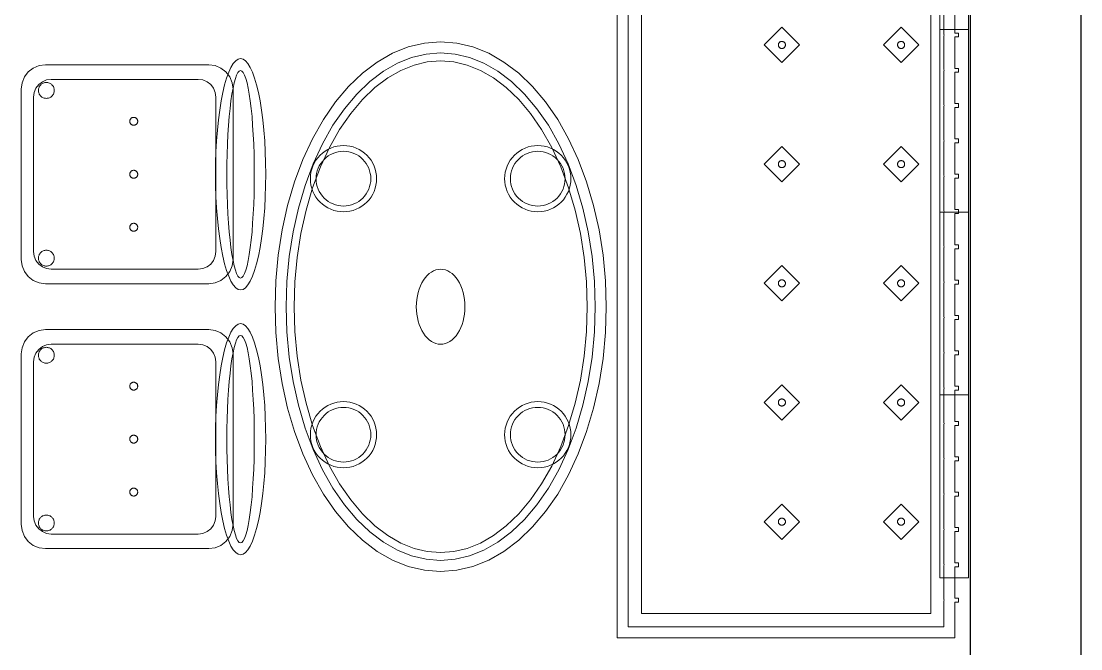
# Model space of a CAD drawing. Header units: metres. Extents: x 2172.2 to 2210.6, y 415.3 to 458.1.
# Drawn here: x 2199.761 to 2202.161, y 442.316 to 443.738 of the extents above; entities that cross this region are included whole.
import ezdxf

# ---------------------------------------------------------------- set-up
doc = ezdxf.new("R2010")
doc.units = ezdxf.units.M
for name, color, linetype, lineweight in [('NC_N1_BANQUETTES', 7, 'CONTINUOUS', 13), ('NC_N1_CHAIRS', 7, 'CONTINUOUS', 13), ('NC_N1_TABLES', 7, 'CONTINUOUS', 13), ('NC_N1_WALL_DECOR', 7, 'CONTINUOUS', 13), ('NC_N1_WALLS', 7, 'CONTINUOUS', 25)]:
    doc.layers.add(name, color=color, linetype=linetype, lineweight=lineweight)

# ---------------------------------------------------------------- blocks, each defined once
blk = doc.blocks.new('NC_N1_ARCHITECTURE')
at = {"layer": 'NC_N1_WALLS', "linetype": 'CONTINUOUS', "lineweight": -2}
blk.add_lwpolyline([(11.91142, 11.191096), (12.16142, 11.191096), (12.16142, 8.066096), (11.91142, 8.066096)], close=True, dxfattribs=at)
blk = doc.blocks.new('NC_N1_UNIQUE_WALL_COMPOSITION_11')
at = {"color": 0, "linetype": 'CONTINUOUS', "lineweight": -2}
blk.add_lwpolyline([(1.242, -0.065), (1.242, 0), (-1.242, 0), (-1.242, -0.065)], close=True, dxfattribs=at)
for points in [[(-0.828, -0.065), (-0.828, 0)], [(-0.414, -0.065), (-0.414, 0)], [(0, -0.065), (0, 0)], [(0.414, -0.065), (0.414, 0)], [(0.828, -0.065), (0.828, 0)]]:
    blk.add_lwpolyline(points, dxfattribs=at)
blk = doc.blocks.new('NC_N1_TRIANGLE_L_ENTRY_BANQUETTE')
at = {"color": 0, "linetype": 'CONTINUOUS', "lineweight": -2}
for points in [[(0.035, 1.409), (0.035, 1.48), (0.027, 1.48), (0.027, 1.489), (0.035, 1.489), (0.035, 1.56), (0.027, 1.56), (0.027, 1.569), (0.035, 1.569), (0.035, 1.64), (0.027, 1.64), (0.027, 1.649), (0.035, 1.649), (0.035, 1.72), (0.027, 1.72), (0.027, 1.729), (0.035, 1.729), (0.035, 1.8), (0.027, 1.8), (0.027, 1.809), (0.035, 1.809), (0.035, 1.88), (0.027, 1.88), (0.027, 1.889), (0.035, 1.889), (0.035, 1.96), (0.027, 1.96), (0.027, 1.969), (0.035, 1.969), (0.035, 2.04), (0.027, 2.04), (0.027, 2.049), (0.035, 2.049), (0.035, 2.12), (0.027, 2.12), (0.027, 2.129), (0.035, 2.129), (0.035, 2.2), (0.027, 2.2), (0.027, 2.209), (0.035, 2.209), (0.035, 2.28), (0.027, 2.28), (0.027, 2.289), (0.035, 2.289), (0.035, 2.36), (0.027, 2.36), (0.027, 2.369), (0.035, 2.369), (0.035, 2.44), (0.027, 2.44), (0.027, 2.449), (0.035, 2.449), (0.035, 2.52), (0.027, 2.52), (0.027, 2.529), (0.035, 2.529), (0.035, 2.6), (0.027, 2.6), (0.027, 2.609), (0.035, 2.609), (0.035, 2.68), (0.027, 2.68), (0.027, 2.689), (0.035, 2.689), (0.035, 2.76), (0.027, 2.76), (0.027, 2.769), (0.035, 2.769), (0.035, 2.85), (0.8, 2.85), (0.8, 0.8)], [(0.06, 1.409), (0.06, 1.48), (0.0599, 1.4825), (0.0596, 1.4845), (0.0599, 1.4865), (0.06, 1.489), (0.06, 1.56), (0.0599, 1.5625), (0.0596, 1.5645), (0.0599, 1.5665), (0.06, 1.569), (0.06, 1.64), (0.0599, 1.6425), (0.0596, 1.6445), (0.0599, 1.6465), (0.06, 1.649), (0.06, 1.72), (0.0599, 1.7225), (0.0596, 1.7245), (0.0599, 1.7265), (0.06, 1.729), (0.06, 1.8), (0.0599, 1.8025), (0.0596, 1.8045), (0.0599, 1.8065), (0.06, 1.809), (0.06, 1.88), (0.0599, 1.8825), (0.0596, 1.8845), (0.0599, 1.8865), (0.06, 1.889), (0.06, 1.96), (0.0599, 1.9625), (0.0596, 1.9645), (0.0599, 1.9665), (0.06, 1.969), (0.06, 2.04), (0.0599, 2.0425), (0.0596, 2.0445), (0.0599, 2.0465), (0.06, 2.049), (0.06, 2.12), (0.0599, 2.1225), (0.0596, 2.1245), (0.0599, 2.1265), (0.06, 2.129), (0.06, 2.2), (0.0599, 2.2025), (0.0596, 2.2045), (0.0599, 2.2065), (0.06, 2.209), (0.06, 2.28), (0.0599, 2.2825), (0.0596, 2.2845), (0.0599, 2.2865), (0.06, 2.289), (0.06, 2.36), (0.0599, 2.3625), (0.0596, 2.3645), (0.0599, 2.3665), (0.06, 2.369), (0.06, 2.44), (0.0599, 2.4425), (0.0596, 2.4445), (0.0599, 2.4465), (0.06, 2.449), (0.06, 2.52), (0.0599, 2.5225), (0.0596, 2.5245), (0.0599, 2.5265), (0.06, 2.529), (0.06, 2.6), (0.0599, 2.6025), (0.0596, 2.6045), (0.0599, 2.6065), (0.06, 2.609), (0.06, 2.68), (0.0599, 2.6825), (0.0596, 2.6845), (0.0599, 2.6865), (0.06, 2.689), (0.06, 2.76), (0.0599, 2.7625), (0.0596, 2.7645), (0.0599, 2.7665), (0.06, 2.769), (0.06, 2.825), (0.775, 2.825), (0.775, 0.8)], [(0.09, 1.409), (0.09, 1.48), (0.0898, 1.4845), (0.09, 1.489), (0.09, 1.56), (0.0898, 1.5645), (0.09, 1.569), (0.09, 1.64), (0.0898, 1.6445), (0.09, 1.649), (0.09, 1.72), (0.0898, 1.7245), (0.09, 1.729), (0.09, 1.8), (0.0898, 1.8045), (0.09, 1.809), (0.09, 1.88), (0.0898, 1.8845), (0.09, 1.889), (0.09, 1.96), (0.0898, 1.9645), (0.09, 1.969), (0.09, 2.04), (0.0898, 2.0445), (0.09, 2.049), (0.09, 2.12), (0.0898, 2.1245), (0.09, 2.129), (0.09, 2.2), (0.0898, 2.2045), (0.09, 2.209), (0.09, 2.28), (0.0898, 2.2845), (0.09, 2.289), (0.09, 2.36), (0.0898, 2.3645), (0.09, 2.369), (0.09, 2.44), (0.0898, 2.4445), (0.09, 2.449), (0.09, 2.52), (0.0898, 2.5245), (0.09, 2.529), (0.09, 2.6), (0.0898, 2.6045), (0.09, 2.609), (0.09, 2.68), (0.0898, 2.6845), (0.09, 2.689), (0.09, 2.76), (0.0898, 2.7645), (0.09, 2.769), (0.09, 2.795), (0.745, 2.795), (0.745, 0.8)]]:
    blk.add_lwpolyline(points, dxfattribs=at)
for points in [[(0.157, 2.547), (0.197, 2.587), (0.157, 2.627), (0.117, 2.587)], [(0.427, 2.547), (0.467, 2.587), (0.427, 2.627), (0.387, 2.587)], [(0.165, 2.587), (0.165, 2.5862), (0.1648, 2.5854), (0.1647, 2.5847), (0.1644, 2.5839), (0.1641, 2.5832), (0.1637, 2.5826), (0.1632, 2.5819), (0.1627, 2.5813), (0.1621, 2.5808), (0.1614, 2.5803), (0.1608, 2.5799), (0.1601, 2.5796), (0.1593, 2.5793), (0.1586, 2.5792), (0.1578, 2.579), (0.157, 2.579), (0.1562, 2.579), (0.1554, 2.5792), (0.1547, 2.5793), (0.1539, 2.5796), (0.1532, 2.5799), (0.1526, 2.5803), (0.1519, 2.5808), (0.1513, 2.5813), (0.1508, 2.5819), (0.1503, 2.5826), (0.1499, 2.5832), (0.1496, 2.5839), (0.1493, 2.5847), (0.1492, 2.5854), (0.149, 2.5862), (0.149, 2.587), (0.149, 2.5878), (0.1492, 2.5886), (0.1493, 2.5893), (0.1496, 2.5901), (0.1499, 2.5908), (0.1503, 2.5914), (0.1508, 2.5921), (0.1513, 2.5927), (0.1519, 2.5932), (0.1526, 2.5937), (0.1532, 2.5941), (0.1539, 2.5944), (0.1547, 2.5947), (0.1554, 2.5948), (0.1562, 2.595), (0.157, 2.595), (0.1578, 2.595), (0.1586, 2.5948), (0.1593, 2.5947), (0.1601, 2.5944), (0.1608, 2.5941), (0.1614, 2.5937), (0.1621, 2.5932), (0.1627, 2.5927), (0.1632, 2.5921), (0.1637, 2.5914), (0.1641, 2.5908), (0.1644, 2.5901), (0.1647, 2.5893), (0.1648, 2.5886), (0.165, 2.5878)], [(0.435, 2.587), (0.435, 2.5862), (0.4348, 2.5854), (0.4347, 2.5847), (0.4344, 2.5839), (0.4341, 2.5832), (0.4337, 2.5826), (0.4332, 2.5819), (0.4327, 2.5813), (0.4321, 2.5808), (0.4314, 2.5803), (0.4308, 2.5799), (0.4301, 2.5796), (0.4293, 2.5793), (0.4286, 2.5792), (0.4278, 2.579), (0.427, 2.579), (0.4262, 2.579), (0.4254, 2.5792), (0.4247, 2.5793), (0.4239, 2.5796), (0.4232, 2.5799), (0.4226, 2.5803), (0.4219, 2.5808), (0.4213, 2.5813), (0.4208, 2.5819), (0.4203, 2.5826), (0.4199, 2.5832), (0.4196, 2.5839), (0.4193, 2.5847), (0.4192, 2.5854), (0.419, 2.5862), (0.419, 2.587), (0.419, 2.5878), (0.4192, 2.5886), (0.4193, 2.5893), (0.4196, 2.5901), (0.4199, 2.5908), (0.4203, 2.5914), (0.4208, 2.5921), (0.4213, 2.5927), (0.4219, 2.5932), (0.4226, 2.5937), (0.4232, 2.5941), (0.4239, 2.5944), (0.4247, 2.5947), (0.4254, 2.5948), (0.4262, 2.595), (0.427, 2.595), (0.4278, 2.595), (0.4286, 2.5948), (0.4293, 2.5947), (0.4301, 2.5944), (0.4308, 2.5941), (0.4314, 2.5937), (0.4321, 2.5932), (0.4327, 2.5927), (0.4332, 2.5921), (0.4337, 2.5914), (0.4341, 2.5908), (0.4344, 2.5901), (0.4347, 2.5893), (0.4348, 2.5886), (0.435, 2.5878)], [(0.157, 2.277), (0.197, 2.317), (0.157, 2.357), (0.117, 2.317)], [(0.427, 2.277), (0.467, 2.317), (0.427, 2.357), (0.387, 2.317)], [(0.165, 2.317), (0.165, 2.3162), (0.1648, 2.3154), (0.1647, 2.3147), (0.1644, 2.3139), (0.1641, 2.3132), (0.1637, 2.3126), (0.1632, 2.3119), (0.1627, 2.3113), (0.1621, 2.3108), (0.1614, 2.3103), (0.1608, 2.3099), (0.1601, 2.3096), (0.1593, 2.3093), (0.1586, 2.3092), (0.1578, 2.309), (0.157, 2.309), (0.1562, 2.309), (0.1554, 2.3092), (0.1547, 2.3093), (0.1539, 2.3096), (0.1532, 2.3099), (0.1526, 2.3103), (0.1519, 2.3108), (0.1513, 2.3113), (0.1508, 2.3119), (0.1503, 2.3126), (0.1499, 2.3132), (0.1496, 2.3139), (0.1493, 2.3147), (0.1492, 2.3154), (0.149, 2.3162), (0.149, 2.317), (0.149, 2.3178), (0.1492, 2.3186), (0.1493, 2.3193), (0.1496, 2.3201), (0.1499, 2.3208), (0.1503, 2.3214), (0.1508, 2.3221), (0.1513, 2.3227), (0.1519, 2.3232), (0.1526, 2.3237), (0.1532, 2.3241), (0.1539, 2.3244), (0.1547, 2.3247), (0.1554, 2.3248), (0.1562, 2.325), (0.157, 2.325), (0.1578, 2.325), (0.1586, 2.3248), (0.1593, 2.3247), (0.1601, 2.3244), (0.1608, 2.3241), (0.1614, 2.3237), (0.1621, 2.3232), (0.1627, 2.3227), (0.1632, 2.3221), (0.1637, 2.3214), (0.1641, 2.3208), (0.1644, 2.3201), (0.1647, 2.3193), (0.1648, 2.3186), (0.165, 2.3178)], [(0.435, 2.317), (0.435, 2.3162), (0.4348, 2.3154), (0.4347, 2.3147), (0.4344, 2.3139), (0.4341, 2.3132), (0.4337, 2.3126), (0.4332, 2.3119), (0.4327, 2.3113), (0.4321, 2.3108), (0.4314, 2.3103), (0.4308, 2.3099), (0.4301, 2.3096), (0.4293, 2.3093), (0.4286, 2.3092), (0.4278, 2.309), (0.427, 2.309), (0.4262, 2.309), (0.4254, 2.3092), (0.4247, 2.3093), (0.4239, 2.3096), (0.4232, 2.3099), (0.4226, 2.3103), (0.4219, 2.3108), (0.4213, 2.3113), (0.4208, 2.3119), (0.4203, 2.3126), (0.4199, 2.3132), (0.4196, 2.3139), (0.4193, 2.3147), (0.4192, 2.3154), (0.419, 2.3162), (0.419, 2.317), (0.419, 2.3178), (0.4192, 2.3186), (0.4193, 2.3193), (0.4196, 2.3201), (0.4199, 2.3208), (0.4203, 2.3214), (0.4208, 2.3221), (0.4213, 2.3227), (0.4219, 2.3232), (0.4226, 2.3237), (0.4232, 2.3241), (0.4239, 2.3244), (0.4247, 2.3247), (0.4254, 2.3248), (0.4262, 2.325), (0.427, 2.325), (0.4278, 2.325), (0.4286, 2.3248), (0.4293, 2.3247), (0.4301, 2.3244), (0.4308, 2.3241), (0.4314, 2.3237), (0.4321, 2.3232), (0.4327, 2.3227), (0.4332, 2.3221), (0.4337, 2.3214), (0.4341, 2.3208), (0.4344, 2.3201), (0.4347, 2.3193), (0.4348, 2.3186), (0.435, 2.3178)], [(0.157, 2.007), (0.197, 2.047), (0.157, 2.087), (0.117, 2.047)], [(0.427, 2.007), (0.467, 2.047), (0.427, 2.087), (0.387, 2.047)], [(0.165, 2.047), (0.165, 2.0462), (0.1648, 2.0454), (0.1647, 2.0447), (0.1644, 2.0439), (0.1641, 2.0432), (0.1637, 2.0426), (0.1632, 2.0419), (0.1627, 2.0413), (0.1621, 2.0408), (0.1614, 2.0403), (0.1608, 2.0399), (0.1601, 2.0396), (0.1593, 2.0393), (0.1586, 2.0392), (0.1578, 2.039), (0.157, 2.039), (0.1562, 2.039), (0.1554, 2.0392), (0.1547, 2.0393), (0.1539, 2.0396), (0.1532, 2.0399), (0.1526, 2.0403), (0.1519, 2.0408), (0.1513, 2.0413), (0.1508, 2.0419), (0.1503, 2.0426), (0.1499, 2.0432), (0.1496, 2.0439), (0.1493, 2.0447), (0.1492, 2.0454), (0.149, 2.0462), (0.149, 2.047), (0.149, 2.0478), (0.1492, 2.0486), (0.1493, 2.0493), (0.1496, 2.0501), (0.1499, 2.0508), (0.1503, 2.0514), (0.1508, 2.0521), (0.1513, 2.0527), (0.1519, 2.0532), (0.1526, 2.0537), (0.1532, 2.0541), (0.1539, 2.0544), (0.1547, 2.0547), (0.1554, 2.0548), (0.1562, 2.055), (0.157, 2.055), (0.1578, 2.055), (0.1586, 2.0548), (0.1593, 2.0547), (0.1601, 2.0544), (0.1608, 2.0541), (0.1614, 2.0537), (0.1621, 2.0532), (0.1627, 2.0527), (0.1632, 2.0521), (0.1637, 2.0514), (0.1641, 2.0508), (0.1644, 2.0501), (0.1647, 2.0493), (0.1648, 2.0486), (0.165, 2.0478)], [(0.435, 2.047), (0.435, 2.0462), (0.4348, 2.0454), (0.4347, 2.0447), (0.4344, 2.0439), (0.4341, 2.0432), (0.4337, 2.0426), (0.4332, 2.0419), (0.4327, 2.0413), (0.4321, 2.0408), (0.4314, 2.0403), (0.4308, 2.0399), (0.4301, 2.0396), (0.4293, 2.0393), (0.4286, 2.0392), (0.4278, 2.039), (0.427, 2.039), (0.4262, 2.039), (0.4254, 2.0392), (0.4247, 2.0393), (0.4239, 2.0396), (0.4232, 2.0399), (0.4226, 2.0403), (0.4219, 2.0408), (0.4213, 2.0413), (0.4208, 2.0419), (0.4203, 2.0426), (0.4199, 2.0432), (0.4196, 2.0439), (0.4193, 2.0447), (0.4192, 2.0454), (0.419, 2.0462), (0.419, 2.047), (0.419, 2.0478), (0.4192, 2.0486), (0.4193, 2.0493), (0.4196, 2.0501), (0.4199, 2.0508), (0.4203, 2.0514), (0.4208, 2.0521), (0.4213, 2.0527), (0.4219, 2.0532), (0.4226, 2.0537), (0.4232, 2.0541), (0.4239, 2.0544), (0.4247, 2.0547), (0.4254, 2.0548), (0.4262, 2.055), (0.427, 2.055), (0.4278, 2.055), (0.4286, 2.0548), (0.4293, 2.0547), (0.4301, 2.0544), (0.4308, 2.0541), (0.4314, 2.0537), (0.4321, 2.0532), (0.4327, 2.0527), (0.4332, 2.0521), (0.4337, 2.0514), (0.4341, 2.0508), (0.4344, 2.0501), (0.4347, 2.0493), (0.4348, 2.0486), (0.435, 2.0478)], [(0.157, 1.737), (0.197, 1.777), (0.157, 1.817), (0.117, 1.777)], [(0.427, 1.737), (0.467, 1.777), (0.427, 1.817), (0.387, 1.777)], [(0.165, 1.777), (0.165, 1.7762), (0.1648, 1.7754), (0.1647, 1.7747), (0.1644, 1.7739), (0.1641, 1.7732), (0.1637, 1.7726), (0.1632, 1.7719), (0.1627, 1.7713), (0.1621, 1.7708), (0.1614, 1.7703), (0.1608, 1.7699), (0.1601, 1.7696), (0.1593, 1.7693), (0.1586, 1.7692), (0.1578, 1.769), (0.157, 1.769), (0.1562, 1.769), (0.1554, 1.7692), (0.1547, 1.7693), (0.1539, 1.7696), (0.1532, 1.7699), (0.1526, 1.7703), (0.1519, 1.7708), (0.1513, 1.7713), (0.1508, 1.7719), (0.1503, 1.7726), (0.1499, 1.7732), (0.1496, 1.7739), (0.1493, 1.7747), (0.1492, 1.7754), (0.149, 1.7762), (0.149, 1.777), (0.149, 1.7778), (0.1492, 1.7786), (0.1493, 1.7793), (0.1496, 1.7801), (0.1499, 1.7808), (0.1503, 1.7814), (0.1508, 1.7821), (0.1513, 1.7827), (0.1519, 1.7832), (0.1526, 1.7837), (0.1532, 1.7841), (0.1539, 1.7844), (0.1547, 1.7847), (0.1554, 1.7848), (0.1562, 1.785), (0.157, 1.785), (0.1578, 1.785), (0.1586, 1.7848), (0.1593, 1.7847), (0.1601, 1.7844), (0.1608, 1.7841), (0.1614, 1.7837), (0.1621, 1.7832), (0.1627, 1.7827), (0.1632, 1.7821), (0.1637, 1.7814), (0.1641, 1.7808), (0.1644, 1.7801), (0.1647, 1.7793), (0.1648, 1.7786), (0.165, 1.7778)], [(0.435, 1.777), (0.435, 1.7762), (0.4348, 1.7754), (0.4347, 1.7747), (0.4344, 1.7739), (0.4341, 1.7732), (0.4337, 1.7726), (0.4332, 1.7719), (0.4327, 1.7713), (0.4321, 1.7708), (0.4314, 1.7703), (0.4308, 1.7699), (0.4301, 1.7696), (0.4293, 1.7693), (0.4286, 1.7692), (0.4278, 1.769), (0.427, 1.769), (0.4262, 1.769), (0.4254, 1.7692), (0.4247, 1.7693), (0.4239, 1.7696), (0.4232, 1.7699), (0.4226, 1.7703), (0.4219, 1.7708), (0.4213, 1.7713), (0.4208, 1.7719), (0.4203, 1.7726), (0.4199, 1.7732), (0.4196, 1.7739), (0.4193, 1.7747), (0.4192, 1.7754), (0.419, 1.7762), (0.419, 1.777), (0.419, 1.7778), (0.4192, 1.7786), (0.4193, 1.7793), (0.4196, 1.7801), (0.4199, 1.7808), (0.4203, 1.7814), (0.4208, 1.7821), (0.4213, 1.7827), (0.4219, 1.7832), (0.4226, 1.7837), (0.4232, 1.7841), (0.4239, 1.7844), (0.4247, 1.7847), (0.4254, 1.7848), (0.4262, 1.785), (0.427, 1.785), (0.4278, 1.785), (0.4286, 1.7848), (0.4293, 1.7847), (0.4301, 1.7844), (0.4308, 1.7841), (0.4314, 1.7837), (0.4321, 1.7832), (0.4327, 1.7827), (0.4332, 1.7821), (0.4337, 1.7814), (0.4341, 1.7808), (0.4344, 1.7801), (0.4347, 1.7793), (0.4348, 1.7786), (0.435, 1.7778)], [(0.157, 1.467), (0.197, 1.507), (0.157, 1.547), (0.117, 1.507)], [(0.427, 1.467), (0.467, 1.507), (0.427, 1.547), (0.387, 1.507)], [(0.165, 1.507), (0.165, 1.5062), (0.1648, 1.5054), (0.1647, 1.5047), (0.1644, 1.5039), (0.1641, 1.5032), (0.1637, 1.5026), (0.1632, 1.5019), (0.1627, 1.5013), (0.1621, 1.5008), (0.1614, 1.5003), (0.1608, 1.4999), (0.1601, 1.4996), (0.1593, 1.4993), (0.1586, 1.4992), (0.1578, 1.499), (0.157, 1.499), (0.1562, 1.499), (0.1554, 1.4992), (0.1547, 1.4993), (0.1539, 1.4996), (0.1532, 1.4999), (0.1526, 1.5003), (0.1519, 1.5008), (0.1513, 1.5013), (0.1508, 1.5019), (0.1503, 1.5026), (0.1499, 1.5032), (0.1496, 1.5039), (0.1493, 1.5047), (0.1492, 1.5054), (0.149, 1.5062), (0.149, 1.507), (0.149, 1.5078), (0.1492, 1.5086), (0.1493, 1.5093), (0.1496, 1.5101), (0.1499, 1.5108), (0.1503, 1.5114), (0.1508, 1.5121), (0.1513, 1.5127), (0.1519, 1.5132), (0.1526, 1.5137), (0.1532, 1.5141), (0.1539, 1.5144), (0.1547, 1.5147), (0.1554, 1.5148), (0.1562, 1.515), (0.157, 1.515), (0.1578, 1.515), (0.1586, 1.5148), (0.1593, 1.5147), (0.1601, 1.5144), (0.1608, 1.5141), (0.1614, 1.5137), (0.1621, 1.5132), (0.1627, 1.5127), (0.1632, 1.5121), (0.1637, 1.5114), (0.1641, 1.5108), (0.1644, 1.5101), (0.1647, 1.5093), (0.1648, 1.5086), (0.165, 1.5078)], [(0.435, 1.507), (0.435, 1.5062), (0.4348, 1.5054), (0.4347, 1.5047), (0.4344, 1.5039), (0.4341, 1.5032), (0.4337, 1.5026), (0.4332, 1.5019), (0.4327, 1.5013), (0.4321, 1.5008), (0.4314, 1.5003), (0.4308, 1.4999), (0.4301, 1.4996), (0.4293, 1.4993), (0.4286, 1.4992), (0.4278, 1.499), (0.427, 1.499), (0.4262, 1.499), (0.4254, 1.4992), (0.4247, 1.4993), (0.4239, 1.4996), (0.4232, 1.4999), (0.4226, 1.5003), (0.4219, 1.5008), (0.4213, 1.5013), (0.4208, 1.5019), (0.4203, 1.5026), (0.4199, 1.5032), (0.4196, 1.5039), (0.4193, 1.5047), (0.4192, 1.5054), (0.419, 1.5062), (0.419, 1.507), (0.419, 1.5078), (0.4192, 1.5086), (0.4193, 1.5093), (0.4196, 1.5101), (0.4199, 1.5108), (0.4203, 1.5114), (0.4208, 1.5121), (0.4213, 1.5127), (0.4219, 1.5132), (0.4226, 1.5137), (0.4232, 1.5141), (0.4239, 1.5144), (0.4247, 1.5147), (0.4254, 1.5148), (0.4262, 1.515), (0.427, 1.515), (0.4278, 1.515), (0.4286, 1.5148), (0.4293, 1.5147), (0.4301, 1.5144), (0.4308, 1.5141), (0.4314, 1.5137), (0.4321, 1.5132), (0.4327, 1.5127), (0.4332, 1.5121), (0.4337, 1.5114), (0.4341, 1.5108), (0.4344, 1.5101), (0.4347, 1.5093), (0.4348, 1.5086), (0.435, 1.5078)]]:
    blk.add_lwpolyline(points, close=True, dxfattribs=at)
blk = doc.blocks.new('NC_N1_DINING_2')
at = {"color": 0, "linetype": 'CONTINUOUS', "lineweight": -2}
for points in [[(0.6, 0), (0.5971, 0.0368), (0.5885, 0.0732), (0.5742, 0.1089), (0.5543, 0.1435), (0.5292, 0.1768), (0.4989, 0.2083), (0.4638, 0.2379), (0.4243, 0.2652), (0.3806, 0.2899), (0.3333, 0.3118), (0.2828, 0.3307), (0.2296, 0.3465), (0.1742, 0.3589), (0.1171, 0.3678), (0.0588, 0.3732), (0, 0.375), (-0.0588, 0.3732), (-0.1171, 0.3678), (-0.1742, 0.3589), (-0.2296, 0.3465), (-0.2828, 0.3307), (-0.3333, 0.3118), (-0.3806, 0.2899), (-0.4243, 0.2652), (-0.4638, 0.2379), (-0.4989, 0.2083), (-0.5292, 0.1768), (-0.5543, 0.1435), (-0.5742, 0.1089), (-0.5885, 0.0732), (-0.5971, 0.0368), (-0.6, 0), (-0.5971, -0.0368), (-0.5885, -0.0732), (-0.5742, -0.1089), (-0.5543, -0.1435), (-0.5292, -0.1768), (-0.4989, -0.2083), (-0.4638, -0.2379), (-0.4243, -0.2652), (-0.3806, -0.2899), (-0.3333, -0.3118), (-0.2828, -0.3307), (-0.2296, -0.3465), (-0.1742, -0.3589), (-0.1171, -0.3678), (-0.0588, -0.3732), (0, -0.375), (0.0588, -0.3732), (0.1171, -0.3678), (0.1742, -0.3589), (0.2296, -0.3465), (0.2828, -0.3307), (0.3333, -0.3118), (0.3806, -0.2899), (0.4243, -0.2652), (0.4638, -0.2379), (0.4989, -0.2083), (0.5292, -0.1768), (0.5543, -0.1435), (0.5742, -0.1089), (0.5885, -0.0732), (0.5971, -0.0368)], [(0.5749, 0), (0.5723, -0.0329), (0.5646, -0.0656), (0.5516, -0.0979), (0.5334, -0.1297), (0.5101, -0.1605), (0.4818, -0.1901), (0.4486, -0.218), (0.411, -0.244), (0.3692, -0.2676), (0.3237, -0.2887), (0.2749, -0.307), (0.2233, -0.3222), (0.1695, -0.3343), (0.114, -0.343), (0.0573, -0.3482), (0, -0.35), (-0.0573, -0.3482), (-0.114, -0.343), (-0.1695, -0.3343), (-0.2233, -0.3222), (-0.2749, -0.307), (-0.3237, -0.2887), (-0.3692, -0.2676), (-0.411, -0.244), (-0.4486, -0.218), (-0.4818, -0.1901), (-0.5101, -0.1605), (-0.5334, -0.1297), (-0.5516, -0.0979), (-0.5646, -0.0656), (-0.5723, -0.0329), (-0.5749, 0), (-0.5723, 0.0329), (-0.5646, 0.0656), (-0.5516, 0.0979), (-0.5334, 0.1297), (-0.5101, 0.1605), (-0.4818, 0.1901), (-0.4486, 0.218), (-0.411, 0.244), (-0.3692, 0.2676), (-0.3237, 0.2887), (-0.2749, 0.307), (-0.2233, 0.3222), (-0.1695, 0.3343), (-0.114, 0.343), (-0.0573, 0.3482), (0, 0.35), (0.0573, 0.3482), (0.114, 0.343), (0.1695, 0.3343), (0.2233, 0.3222), (0.2749, 0.307), (0.3237, 0.2887), (0.3692, 0.2676), (0.411, 0.244), (0.4486, 0.218), (0.4818, 0.1901), (0.5101, 0.1605), (0.5334, 0.1297), (0.5516, 0.0979), (0.5646, 0.0656), (0.5723, 0.0329)], [(0.5569, 0), (0.5545, -0.0301), (0.5474, -0.0601), (0.5354, -0.0901), (0.5184, -0.1198), (0.4964, -0.1488), (0.4694, -0.1769), (0.4377, -0.2037), (0.4014, -0.2287), (0.361, -0.2516), (0.3167, -0.2721), (0.2692, -0.2899), (0.2188, -0.3048), (0.1661, -0.3166), (0.1117, -0.3251), (0.0562, -0.3303), (0, -0.332), (-0.0562, -0.3303), (-0.1117, -0.3251), (-0.1661, -0.3166), (-0.2188, -0.3048), (-0.2692, -0.2899), (-0.3167, -0.2721), (-0.361, -0.2516), (-0.4014, -0.2287), (-0.4377, -0.2037), (-0.4694, -0.1769), (-0.4964, -0.1488), (-0.5184, -0.1198), (-0.5354, -0.0901), (-0.5474, -0.0601), (-0.5545, -0.0301), (-0.5569, 0), (-0.5545, 0.0301), (-0.5474, 0.0601), (-0.5354, 0.0901), (-0.5184, 0.1198), (-0.4964, 0.1488), (-0.4694, 0.1769), (-0.4377, 0.2037), (-0.4014, 0.2287), (-0.361, 0.2516), (-0.3167, 0.2721), (-0.2692, 0.2899), (-0.2188, 0.3048), (-0.1661, 0.3166), (-0.1117, 0.3251), (-0.0562, 0.3303), (0, 0.332), (0.0562, 0.3303), (0.1117, 0.3251), (0.1661, 0.3166), (0.2188, 0.3048), (0.2692, 0.2899), (0.3167, 0.2721), (0.361, 0.2516), (0.4014, 0.2287), (0.4377, 0.2037), (0.4694, 0.1769), (0.4964, 0.1488), (0.5184, 0.1198), (0.5354, 0.0901), (0.5474, 0.0601), (0.5545, 0.0301)], [(-0.215, 0.22), (-0.2154, 0.2126), (-0.2164, 0.2054), (-0.2182, 0.1982), (-0.2207, 0.1913), (-0.2239, 0.1846), (-0.2276, 0.1783), (-0.232, 0.1724), (-0.237, 0.167), (-0.2424, 0.162), (-0.2483, 0.1576), (-0.2546, 0.1539), (-0.2613, 0.1507), (-0.2682, 0.1482), (-0.2754, 0.1464), (-0.2826, 0.1454), (-0.29, 0.145), (-0.2974, 0.1454), (-0.3046, 0.1464), (-0.3118, 0.1482), (-0.3187, 0.1507), (-0.3254, 0.1539), (-0.3317, 0.1576), (-0.3376, 0.162), (-0.343, 0.167), (-0.348, 0.1724), (-0.3524, 0.1783), (-0.3561, 0.1846), (-0.3593, 0.1913), (-0.3618, 0.1982), (-0.3636, 0.2054), (-0.3646, 0.2126), (-0.365, 0.22), (-0.3646, 0.2274), (-0.3636, 0.2346), (-0.3618, 0.2418), (-0.3593, 0.2487), (-0.3561, 0.2554), (-0.3524, 0.2617), (-0.348, 0.2676), (-0.343, 0.273), (-0.3376, 0.278), (-0.3317, 0.2824), (-0.3254, 0.2861), (-0.3187, 0.2893), (-0.3118, 0.2918), (-0.3046, 0.2936), (-0.2974, 0.2946), (-0.29, 0.295), (-0.2826, 0.2946), (-0.2754, 0.2936), (-0.2682, 0.2918), (-0.2613, 0.2893), (-0.2546, 0.2861), (-0.2483, 0.2824), (-0.2424, 0.278), (-0.237, 0.273), (-0.232, 0.2676), (-0.2276, 0.2617), (-0.2239, 0.2554), (-0.2207, 0.2487), (-0.2182, 0.2418), (-0.2164, 0.2346), (-0.2154, 0.2274)], [(0.365, 0.22), (0.3646, 0.2126), (0.3636, 0.2054), (0.3618, 0.1982), (0.3593, 0.1913), (0.3561, 0.1846), (0.3524, 0.1783), (0.348, 0.1724), (0.343, 0.167), (0.3376, 0.162), (0.3317, 0.1576), (0.3254, 0.1539), (0.3187, 0.1507), (0.3118, 0.1482), (0.3046, 0.1464), (0.2974, 0.1454), (0.29, 0.145), (0.2826, 0.1454), (0.2754, 0.1464), (0.2682, 0.1482), (0.2613, 0.1507), (0.2546, 0.1539), (0.2483, 0.1576), (0.2424, 0.162), (0.237, 0.167), (0.232, 0.1724), (0.2276, 0.1783), (0.2239, 0.1846), (0.2207, 0.1913), (0.2182, 0.1982), (0.2164, 0.2054), (0.2154, 0.2126), (0.215, 0.22), (0.2154, 0.2274), (0.2164, 0.2346), (0.2182, 0.2418), (0.2207, 0.2487), (0.2239, 0.2554), (0.2276, 0.2617), (0.232, 0.2676), (0.237, 0.273), (0.2424, 0.278), (0.2483, 0.2824), (0.2546, 0.2861), (0.2613, 0.2893), (0.2682, 0.2918), (0.2754, 0.2936), (0.2826, 0.2946), (0.29, 0.295), (0.2974, 0.2946), (0.3046, 0.2936), (0.3118, 0.2918), (0.3187, 0.2893), (0.3254, 0.2861), (0.3317, 0.2824), (0.3376, 0.278), (0.343, 0.273), (0.348, 0.2676), (0.3524, 0.2617), (0.3561, 0.2554), (0.3593, 0.2487), (0.3618, 0.2418), (0.3636, 0.2346), (0.3646, 0.2274)], [(-0.228, 0.22), (-0.2283, 0.2139), (-0.2292, 0.2079), (-0.2307, 0.202), (-0.2327, 0.1963), (-0.2353, 0.1908), (-0.2384, 0.1856), (-0.2421, 0.1807), (-0.2462, 0.1762), (-0.2507, 0.1721), (-0.2556, 0.1684), (-0.2608, 0.1653), (-0.2663, 0.1627), (-0.272, 0.1607), (-0.2779, 0.1592), (-0.2839, 0.1583), (-0.29, 0.158), (-0.2961, 0.1583), (-0.3021, 0.1592), (-0.308, 0.1607), (-0.3137, 0.1627), (-0.3192, 0.1653), (-0.3244, 0.1684), (-0.3293, 0.1721), (-0.3338, 0.1762), (-0.3379, 0.1807), (-0.3416, 0.1856), (-0.3447, 0.1908), (-0.3473, 0.1963), (-0.3493, 0.202), (-0.3508, 0.2079), (-0.3517, 0.2139), (-0.352, 0.22), (-0.3517, 0.2261), (-0.3508, 0.2321), (-0.3493, 0.238), (-0.3473, 0.2437), (-0.3447, 0.2492), (-0.3416, 0.2544), (-0.3379, 0.2593), (-0.3338, 0.2638), (-0.3293, 0.2679), (-0.3244, 0.2716), (-0.3192, 0.2747), (-0.3137, 0.2773), (-0.308, 0.2793), (-0.3021, 0.2808), (-0.2961, 0.2817), (-0.29, 0.282), (-0.2839, 0.2817), (-0.2779, 0.2808), (-0.272, 0.2793), (-0.2663, 0.2773), (-0.2608, 0.2747), (-0.2556, 0.2716), (-0.2507, 0.2679), (-0.2462, 0.2638), (-0.2421, 0.2593), (-0.2384, 0.2544), (-0.2353, 0.2492), (-0.2327, 0.2437), (-0.2307, 0.238), (-0.2292, 0.2321), (-0.2283, 0.2261)], [(0.352, 0.22), (0.3517, 0.2139), (0.3508, 0.2079), (0.3493, 0.202), (0.3473, 0.1963), (0.3447, 0.1908), (0.3416, 0.1856), (0.3379, 0.1807), (0.3338, 0.1762), (0.3293, 0.1721), (0.3244, 0.1684), (0.3192, 0.1653), (0.3137, 0.1627), (0.308, 0.1607), (0.3021, 0.1592), (0.2961, 0.1583), (0.29, 0.158), (0.2839, 0.1583), (0.2779, 0.1592), (0.272, 0.1607), (0.2663, 0.1627), (0.2608, 0.1653), (0.2556, 0.1684), (0.2507, 0.1721), (0.2462, 0.1762), (0.2421, 0.1807), (0.2384, 0.1856), (0.2353, 0.1908), (0.2327, 0.1963), (0.2307, 0.202), (0.2292, 0.2079), (0.2283, 0.2139), (0.228, 0.22), (0.2283, 0.2261), (0.2292, 0.2321), (0.2307, 0.238), (0.2327, 0.2437), (0.2353, 0.2492), (0.2384, 0.2544), (0.2421, 0.2593), (0.2462, 0.2638), (0.2507, 0.2679), (0.2556, 0.2716), (0.2608, 0.2747), (0.2663, 0.2773), (0.272, 0.2793), (0.2779, 0.2808), (0.2839, 0.2817), (0.29, 0.282), (0.2961, 0.2817), (0.3021, 0.2808), (0.308, 0.2793), (0.3137, 0.2773), (0.3192, 0.2747), (0.3244, 0.2716), (0.3293, 0.2679), (0.3338, 0.2638), (0.3379, 0.2593), (0.3416, 0.2544), (0.3447, 0.2492), (0.3473, 0.2437), (0.3493, 0.238), (0.3508, 0.2321), (0.3517, 0.2261)], [(0.085, 0), (0.0846, 0.0054), (0.0834, 0.0107), (0.0813, 0.016), (0.0785, 0.021), (0.075, 0.0259), (0.0707, 0.0306), (0.0657, 0.0349), (0.0601, 0.0389), (0.0539, 0.0425), (0.0472, 0.0457), (0.0401, 0.0485), (0.0325, 0.0508), (0.0247, 0.0526), (0.0166, 0.0539), (0.0083, 0.0547), (0, 0.055), (-0.0083, 0.0547), (-0.0166, 0.0539), (-0.0247, 0.0526), (-0.0325, 0.0508), (-0.0401, 0.0485), (-0.0472, 0.0457), (-0.0539, 0.0425), (-0.0601, 0.0389), (-0.0657, 0.0349), (-0.0707, 0.0306), (-0.075, 0.0259), (-0.0785, 0.021), (-0.0813, 0.016), (-0.0834, 0.0107), (-0.0846, 0.0054), (-0.085, 0), (-0.0846, -0.0054), (-0.0834, -0.0107), (-0.0813, -0.016), (-0.0785, -0.021), (-0.075, -0.0259), (-0.0707, -0.0306), (-0.0657, -0.0349), (-0.0601, -0.0389), (-0.0539, -0.0425), (-0.0472, -0.0457), (-0.0401, -0.0485), (-0.0325, -0.0508), (-0.0247, -0.0526), (-0.0166, -0.0539), (-0.0083, -0.0547), (0, -0.055), (0.0083, -0.0547), (0.0166, -0.0539), (0.0247, -0.0526), (0.0325, -0.0508), (0.0401, -0.0485), (0.0472, -0.0457), (0.0539, -0.0425), (0.0601, -0.0389), (0.0657, -0.0349), (0.0707, -0.0306), (0.075, -0.0259), (0.0785, -0.021), (0.0813, -0.016), (0.0834, -0.0107), (0.0846, -0.0054)], [(-0.215, -0.22), (-0.2154, -0.2274), (-0.2164, -0.2346), (-0.2182, -0.2418), (-0.2207, -0.2487), (-0.2239, -0.2554), (-0.2276, -0.2617), (-0.232, -0.2676), (-0.237, -0.273), (-0.2424, -0.278), (-0.2483, -0.2824), (-0.2546, -0.2861), (-0.2613, -0.2893), (-0.2682, -0.2918), (-0.2754, -0.2936), (-0.2826, -0.2946), (-0.29, -0.295), (-0.2974, -0.2946), (-0.3046, -0.2936), (-0.3118, -0.2918), (-0.3187, -0.2893), (-0.3254, -0.2861), (-0.3317, -0.2824), (-0.3376, -0.278), (-0.343, -0.273), (-0.348, -0.2676), (-0.3524, -0.2617), (-0.3561, -0.2554), (-0.3593, -0.2487), (-0.3618, -0.2418), (-0.3636, -0.2346), (-0.3646, -0.2274), (-0.365, -0.22), (-0.3646, -0.2126), (-0.3636, -0.2054), (-0.3618, -0.1982), (-0.3593, -0.1913), (-0.3561, -0.1846), (-0.3524, -0.1783), (-0.348, -0.1724), (-0.343, -0.167), (-0.3376, -0.162), (-0.3317, -0.1576), (-0.3254, -0.1539), (-0.3187, -0.1507), (-0.3118, -0.1482), (-0.3046, -0.1464), (-0.2974, -0.1454), (-0.29, -0.145), (-0.2826, -0.1454), (-0.2754, -0.1464), (-0.2682, -0.1482), (-0.2613, -0.1507), (-0.2546, -0.1539), (-0.2483, -0.1576), (-0.2424, -0.162), (-0.237, -0.167), (-0.232, -0.1724), (-0.2276, -0.1783), (-0.2239, -0.1846), (-0.2207, -0.1913), (-0.2182, -0.1982), (-0.2164, -0.2054), (-0.2154, -0.2126)], [(-0.228, -0.22), (-0.2283, -0.2261), (-0.2292, -0.2321), (-0.2307, -0.238), (-0.2327, -0.2437), (-0.2353, -0.2492), (-0.2384, -0.2544), (-0.2421, -0.2593), (-0.2462, -0.2638), (-0.2507, -0.2679), (-0.2556, -0.2716), (-0.2608, -0.2747), (-0.2663, -0.2773), (-0.272, -0.2793), (-0.2779, -0.2808), (-0.2839, -0.2817), (-0.29, -0.282), (-0.2961, -0.2817), (-0.3021, -0.2808), (-0.308, -0.2793), (-0.3137, -0.2773), (-0.3192, -0.2747), (-0.3244, -0.2716), (-0.3293, -0.2679), (-0.3338, -0.2638), (-0.3379, -0.2593), (-0.3416, -0.2544), (-0.3447, -0.2492), (-0.3473, -0.2437), (-0.3493, -0.238), (-0.3508, -0.2321), (-0.3517, -0.2261), (-0.352, -0.22), (-0.3517, -0.2139), (-0.3508, -0.2079), (-0.3493, -0.202), (-0.3473, -0.1963), (-0.3447, -0.1908), (-0.3416, -0.1856), (-0.3379, -0.1807), (-0.3338, -0.1762), (-0.3293, -0.1721), (-0.3244, -0.1684), (-0.3192, -0.1653), (-0.3137, -0.1627), (-0.308, -0.1607), (-0.3021, -0.1592), (-0.2961, -0.1583), (-0.29, -0.158), (-0.2839, -0.1583), (-0.2779, -0.1592), (-0.272, -0.1607), (-0.2663, -0.1627), (-0.2608, -0.1653), (-0.2556, -0.1684), (-0.2507, -0.1721), (-0.2462, -0.1762), (-0.2421, -0.1807), (-0.2384, -0.1856), (-0.2353, -0.1908), (-0.2327, -0.1963), (-0.2307, -0.202), (-0.2292, -0.2079), (-0.2283, -0.2139)], [(0.365, -0.22), (0.3646, -0.2274), (0.3636, -0.2346), (0.3618, -0.2418), (0.3593, -0.2487), (0.3561, -0.2554), (0.3524, -0.2617), (0.348, -0.2676), (0.343, -0.273), (0.3376, -0.278), (0.3317, -0.2824), (0.3254, -0.2861), (0.3187, -0.2893), (0.3118, -0.2918), (0.3046, -0.2936), (0.2974, -0.2946), (0.29, -0.295), (0.2826, -0.2946), (0.2754, -0.2936), (0.2682, -0.2918), (0.2613, -0.2893), (0.2546, -0.2861), (0.2483, -0.2824), (0.2424, -0.278), (0.237, -0.273), (0.232, -0.2676), (0.2276, -0.2617), (0.2239, -0.2554), (0.2207, -0.2487), (0.2182, -0.2418), (0.2164, -0.2346), (0.2154, -0.2274), (0.215, -0.22), (0.2154, -0.2126), (0.2164, -0.2054), (0.2182, -0.1982), (0.2207, -0.1913), (0.2239, -0.1846), (0.2276, -0.1783), (0.232, -0.1724), (0.237, -0.167), (0.2424, -0.162), (0.2483, -0.1576), (0.2546, -0.1539), (0.2613, -0.1507), (0.2682, -0.1482), (0.2754, -0.1464), (0.2826, -0.1454), (0.29, -0.145), (0.2974, -0.1454), (0.3046, -0.1464), (0.3118, -0.1482), (0.3187, -0.1507), (0.3254, -0.1539), (0.3317, -0.1576), (0.3376, -0.162), (0.343, -0.167), (0.348, -0.1724), (0.3524, -0.1783), (0.3561, -0.1846), (0.3593, -0.1913), (0.3618, -0.1982), (0.3636, -0.2054), (0.3646, -0.2126)], [(0.352, -0.22), (0.3517, -0.2261), (0.3508, -0.2321), (0.3493, -0.238), (0.3473, -0.2437), (0.3447, -0.2492), (0.3416, -0.2544), (0.3379, -0.2593), (0.3338, -0.2638), (0.3293, -0.2679), (0.3244, -0.2716), (0.3192, -0.2747), (0.3137, -0.2773), (0.308, -0.2793), (0.3021, -0.2808), (0.2961, -0.2817), (0.29, -0.282), (0.2839, -0.2817), (0.2779, -0.2808), (0.272, -0.2793), (0.2663, -0.2773), (0.2608, -0.2747), (0.2556, -0.2716), (0.2507, -0.2679), (0.2462, -0.2638), (0.2421, -0.2593), (0.2384, -0.2544), (0.2353, -0.2492), (0.2327, -0.2437), (0.2307, -0.238), (0.2292, -0.2321), (0.2283, -0.2261), (0.228, -0.22), (0.2283, -0.2139), (0.2292, -0.2079), (0.2307, -0.202), (0.2327, -0.1963), (0.2353, -0.1908), (0.2384, -0.1856), (0.2421, -0.1807), (0.2462, -0.1762), (0.2507, -0.1721), (0.2556, -0.1684), (0.2608, -0.1653), (0.2663, -0.1627), (0.272, -0.1607), (0.2779, -0.1592), (0.2839, -0.1583), (0.29, -0.158), (0.2961, -0.1583), (0.3021, -0.1592), (0.308, -0.1607), (0.3137, -0.1627), (0.3192, -0.1653), (0.3244, -0.1684), (0.3293, -0.1721), (0.3338, -0.1762), (0.3379, -0.1807), (0.3416, -0.1856), (0.3447, -0.1908), (0.3473, -0.1963), (0.3493, -0.202), (0.3508, -0.2079), (0.3517, -0.2139)]]:
    blk.add_lwpolyline(points, close=True, dxfattribs=at)
blk = doc.blocks.new('NC_N1_CHAIR_IVORY')
at = {"color": 0, "linetype": 'CONTINUOUS', "lineweight": -2}
for points in [[(0.262, 0.222), (0.2607, 0.2276), (0.257, 0.2331), (0.2507, 0.2385), (0.2421, 0.2438), (0.2311, 0.2489), (0.2178, 0.2537), (0.2025, 0.2582), (0.1853, 0.2623), (0.1662, 0.2661), (0.1456, 0.2694), (0.1235, 0.2723), (0.1003, 0.2747), (0.0761, 0.2765), (0.0511, 0.2779), (0.0257, 0.2787), (0, 0.279), (-0.0257, 0.2787), (-0.0511, 0.2779), (-0.0761, 0.2765), (-0.1003, 0.2747), (-0.1235, 0.2723), (-0.1456, 0.2694), (-0.1662, 0.2661), (-0.1853, 0.2623), (-0.2025, 0.2582), (-0.2178, 0.2537), (-0.2311, 0.2489), (-0.2421, 0.2438), (-0.2507, 0.2385), (-0.257, 0.2331), (-0.2607, 0.2276), (-0.262, 0.222), (-0.2607, 0.2164), (-0.257, 0.2109), (-0.2507, 0.2055), (-0.2421, 0.2002), (-0.2311, 0.1951), (-0.2178, 0.1903), (-0.2025, 0.1858), (-0.1853, 0.1817), (-0.1662, 0.1779), (-0.1456, 0.1746), (-0.1235, 0.1717), (-0.1003, 0.1693), (-0.0761, 0.1675), (-0.0511, 0.1661), (-0.0257, 0.1653), (0, 0.165), (0.0257, 0.1653), (0.0511, 0.1661), (0.0761, 0.1675), (0.1003, 0.1693), (0.1235, 0.1717), (0.1456, 0.1746), (0.1662, 0.1779), (0.1853, 0.1817), (0.2025, 0.1858), (0.2178, 0.1903), (0.2311, 0.1951), (0.2421, 0.2002), (0.2507, 0.2055), (0.257, 0.2109), (0.2607, 0.2164)], [(0.235, 0.222), (0.2339, 0.225), (0.2305, 0.228), (0.2249, 0.231), (0.2171, 0.2339), (0.2073, 0.2366), (0.1954, 0.2392), (0.1817, 0.2417), (0.1662, 0.2439), (0.1491, 0.246), (0.1306, 0.2478), (0.1108, 0.2493), (0.0899, 0.2506), (0.0682, 0.2517), (0.0458, 0.2524), (0.023, 0.2529), (0, 0.253), (-0.023, 0.2529), (-0.0458, 0.2524), (-0.0682, 0.2517), (-0.0899, 0.2506), (-0.1108, 0.2493), (-0.1306, 0.2478), (-0.1491, 0.246), (-0.1662, 0.2439), (-0.1817, 0.2417), (-0.1954, 0.2392), (-0.2073, 0.2366), (-0.2171, 0.2339), (-0.2249, 0.231), (-0.2305, 0.228), (-0.2339, 0.225), (-0.235, 0.222), (-0.2339, 0.219), (-0.2305, 0.216), (-0.2249, 0.213), (-0.2171, 0.2101), (-0.2073, 0.2074), (-0.1954, 0.2048), (-0.1817, 0.2023), (-0.1662, 0.2001), (-0.1491, 0.198), (-0.1306, 0.1962), (-0.1108, 0.1947), (-0.0899, 0.1934), (-0.0682, 0.1923), (-0.0458, 0.1916), (-0.023, 0.1911), (0, 0.191), (0.023, 0.1911), (0.0458, 0.1916), (0.0682, 0.1923), (0.0899, 0.1934), (0.1108, 0.1947), (0.1306, 0.1962), (0.1491, 0.198), (0.1662, 0.2001), (0.1817, 0.2023), (0.1954, 0.2048), (0.2073, 0.2074), (0.2171, 0.2101), (0.2249, 0.213), (0.2305, 0.216), (0.2339, 0.219)], [(0.193, -0.275), (-0.193, -0.275), (-0.2072, -0.2731), (-0.2205, -0.2676), (-0.2319, -0.2589), (-0.2406, -0.2475), (-0.2461, -0.2342), (-0.248, -0.22), (-0.248, 0.15), (-0.2461, 0.1642), (-0.2406, 0.1775), (-0.2319, 0.1889), (-0.2205, 0.1976), (-0.2072, 0.2031), (-0.193, 0.205), (0.193, 0.205), (0.2072, 0.2031), (0.2205, 0.1976), (0.2319, 0.1889), (0.2406, 0.1775), (0.2461, 0.1642), (0.248, 0.15), (0.248, -0.22), (0.2461, -0.2342), (0.2406, -0.2475), (0.2319, -0.2589), (0.2205, -0.2676), (0.2072, -0.2731)], [(0.175, -0.247), (-0.175, -0.247), (-0.1854, -0.2456), (-0.195, -0.2416), (-0.2033, -0.2353), (-0.2096, -0.227), (-0.2136, -0.2174), (-0.215, -0.207), (-0.215, 0.126), (-0.2136, 0.1364), (-0.2096, 0.146), (-0.2033, 0.1543), (-0.195, 0.1606), (-0.1854, 0.1646), (-0.175, 0.166), (0.175, 0.166), (0.1854, 0.1646), (0.195, 0.1606), (0.2033, 0.1543), (0.2096, 0.146), (0.2136, 0.1364), (0.215, 0.126), (0.215, -0.207), (0.2136, -0.2174), (0.2096, -0.227), (0.2033, -0.2353), (0.195, -0.2416), (0.1854, -0.2456)], [(-0.111, -0.02), (-0.111, -0.0209), (-0.1112, -0.0218), (-0.1114, -0.0226), (-0.1117, -0.0234), (-0.1121, -0.0242), (-0.1125, -0.025), (-0.113, -0.0257), (-0.1136, -0.0264), (-0.1143, -0.027), (-0.115, -0.0275), (-0.1158, -0.0279), (-0.1166, -0.0283), (-0.1174, -0.0286), (-0.1182, -0.0288), (-0.1191, -0.029), (-0.12, -0.029), (-0.1209, -0.029), (-0.1218, -0.0288), (-0.1226, -0.0286), (-0.1234, -0.0283), (-0.1242, -0.0279), (-0.125, -0.0275), (-0.1257, -0.027), (-0.1264, -0.0264), (-0.127, -0.0257), (-0.1275, -0.025), (-0.1279, -0.0242), (-0.1283, -0.0234), (-0.1286, -0.0226), (-0.1288, -0.0218), (-0.129, -0.0209), (-0.129, -0.02), (-0.129, -0.0191), (-0.1288, -0.0182), (-0.1286, -0.0174), (-0.1283, -0.0166), (-0.1279, -0.0158), (-0.1275, -0.015), (-0.127, -0.0143), (-0.1264, -0.0136), (-0.1257, -0.013), (-0.125, -0.0125), (-0.1242, -0.0121), (-0.1234, -0.0117), (-0.1226, -0.0114), (-0.1218, -0.0112), (-0.1209, -0.011), (-0.12, -0.011), (-0.1191, -0.011), (-0.1182, -0.0112), (-0.1174, -0.0114), (-0.1166, -0.0117), (-0.1158, -0.0121), (-0.115, -0.0125), (-0.1143, -0.013), (-0.1136, -0.0136), (-0.113, -0.0143), (-0.1125, -0.015), (-0.1121, -0.0158), (-0.1117, -0.0166), (-0.1114, -0.0174), (-0.1112, -0.0182), (-0.111, -0.0191)], [(0.009, -0.02), (0.009, -0.0209), (0.0088, -0.0218), (0.0086, -0.0226), (0.0083, -0.0234), (0.0079, -0.0242), (0.0075, -0.025), (0.007, -0.0257), (0.0064, -0.0264), (0.0057, -0.027), (0.005, -0.0275), (0.0042, -0.0279), (0.0034, -0.0283), (0.0026, -0.0286), (0.0018, -0.0288), (0.0009, -0.029), (0, -0.029), (-0.0009, -0.029), (-0.0018, -0.0288), (-0.0026, -0.0286), (-0.0034, -0.0283), (-0.0042, -0.0279), (-0.005, -0.0275), (-0.0057, -0.027), (-0.0064, -0.0264), (-0.007, -0.0257), (-0.0075, -0.025), (-0.0079, -0.0242), (-0.0083, -0.0234), (-0.0086, -0.0226), (-0.0088, -0.0218), (-0.009, -0.0209), (-0.009, -0.02), (-0.009, -0.0191), (-0.0088, -0.0182), (-0.0086, -0.0174), (-0.0083, -0.0166), (-0.0079, -0.0158), (-0.0075, -0.015), (-0.007, -0.0143), (-0.0064, -0.0136), (-0.0057, -0.013), (-0.005, -0.0125), (-0.0042, -0.0121), (-0.0034, -0.0117), (-0.0026, -0.0114), (-0.0018, -0.0112), (-0.0009, -0.011), (0, -0.011), (0.0009, -0.011), (0.0018, -0.0112), (0.0026, -0.0114), (0.0034, -0.0117), (0.0042, -0.0121), (0.005, -0.0125), (0.0057, -0.013), (0.0064, -0.0136), (0.007, -0.0143), (0.0075, -0.015), (0.0079, -0.0158), (0.0083, -0.0166), (0.0086, -0.0174), (0.0088, -0.0182), (0.009, -0.0191)], [(0.129, -0.02), (0.129, -0.0209), (0.1288, -0.0218), (0.1286, -0.0226), (0.1283, -0.0234), (0.1279, -0.0242), (0.1275, -0.025), (0.127, -0.0257), (0.1264, -0.0264), (0.1257, -0.027), (0.125, -0.0275), (0.1242, -0.0279), (0.1234, -0.0283), (0.1226, -0.0286), (0.1218, -0.0288), (0.1209, -0.029), (0.12, -0.029), (0.1191, -0.029), (0.1182, -0.0288), (0.1174, -0.0286), (0.1166, -0.0283), (0.1158, -0.0279), (0.115, -0.0275), (0.1143, -0.027), (0.1136, -0.0264), (0.113, -0.0257), (0.1125, -0.025), (0.1121, -0.0242), (0.1117, -0.0234), (0.1114, -0.0226), (0.1112, -0.0218), (0.111, -0.0209), (0.111, -0.02), (0.111, -0.0191), (0.1112, -0.0182), (0.1114, -0.0174), (0.1117, -0.0166), (0.1121, -0.0158), (0.1125, -0.015), (0.113, -0.0143), (0.1136, -0.0136), (0.1143, -0.013), (0.115, -0.0125), (0.1158, -0.0121), (0.1166, -0.0117), (0.1174, -0.0114), (0.1182, -0.0112), (0.1191, -0.011), (0.12, -0.011), (0.1209, -0.011), (0.1218, -0.0112), (0.1226, -0.0114), (0.1234, -0.0117), (0.1242, -0.0121), (0.125, -0.0125), (0.1257, -0.013), (0.1264, -0.0136), (0.127, -0.0143), (0.1275, -0.015), (0.1279, -0.0158), (0.1283, -0.0166), (0.1286, -0.0174), (0.1288, -0.0182), (0.129, -0.0191)], [(-0.172, -0.218), (-0.1721, -0.2198), (-0.1723, -0.2215), (-0.1728, -0.2232), (-0.1734, -0.2249), (-0.1741, -0.2265), (-0.175, -0.228), (-0.1761, -0.2294), (-0.1773, -0.2307), (-0.1786, -0.2319), (-0.18, -0.233), (-0.1815, -0.2339), (-0.1831, -0.2346), (-0.1848, -0.2352), (-0.1865, -0.2357), (-0.1882, -0.2359), (-0.19, -0.236), (-0.1918, -0.2359), (-0.1935, -0.2357), (-0.1952, -0.2352), (-0.1969, -0.2346), (-0.1985, -0.2339), (-0.2, -0.233), (-0.2014, -0.2319), (-0.2027, -0.2307), (-0.2039, -0.2294), (-0.205, -0.228), (-0.2059, -0.2265), (-0.2066, -0.2249), (-0.2072, -0.2232), (-0.2077, -0.2215), (-0.2079, -0.2198), (-0.208, -0.218), (-0.2079, -0.2162), (-0.2077, -0.2145), (-0.2072, -0.2128), (-0.2066, -0.2111), (-0.2059, -0.2095), (-0.205, -0.208), (-0.2039, -0.2066), (-0.2027, -0.2053), (-0.2014, -0.2041), (-0.2, -0.203), (-0.1985, -0.2021), (-0.1969, -0.2014), (-0.1952, -0.2008), (-0.1935, -0.2003), (-0.1918, -0.2001), (-0.19, -0.2), (-0.1882, -0.2001), (-0.1865, -0.2003), (-0.1848, -0.2008), (-0.1831, -0.2014), (-0.1815, -0.2021), (-0.18, -0.203), (-0.1786, -0.2041), (-0.1773, -0.2053), (-0.1761, -0.2066), (-0.175, -0.208), (-0.1741, -0.2095), (-0.1734, -0.2111), (-0.1728, -0.2128), (-0.1723, -0.2145), (-0.1721, -0.2162)], [(0.208, -0.218), (0.2079, -0.2198), (0.2077, -0.2215), (0.2072, -0.2232), (0.2066, -0.2249), (0.2059, -0.2265), (0.205, -0.228), (0.2039, -0.2294), (0.2027, -0.2307), (0.2014, -0.2319), (0.2, -0.233), (0.1985, -0.2339), (0.1969, -0.2346), (0.1952, -0.2352), (0.1935, -0.2357), (0.1918, -0.2359), (0.19, -0.236), (0.1882, -0.2359), (0.1865, -0.2357), (0.1848, -0.2352), (0.1831, -0.2346), (0.1815, -0.2339), (0.18, -0.233), (0.1786, -0.2319), (0.1773, -0.2307), (0.1761, -0.2294), (0.175, -0.228), (0.1741, -0.2265), (0.1734, -0.2249), (0.1728, -0.2232), (0.1723, -0.2215), (0.1721, -0.2198), (0.172, -0.218), (0.1721, -0.2162), (0.1723, -0.2145), (0.1728, -0.2128), (0.1734, -0.2111), (0.1741, -0.2095), (0.175, -0.208), (0.1761, -0.2066), (0.1773, -0.2053), (0.1786, -0.2041), (0.18, -0.203), (0.1815, -0.2021), (0.1831, -0.2014), (0.1848, -0.2008), (0.1865, -0.2003), (0.1882, -0.2001), (0.19, -0.2), (0.1918, -0.2001), (0.1935, -0.2003), (0.1952, -0.2008), (0.1969, -0.2014), (0.1985, -0.2021), (0.2, -0.203), (0.2014, -0.2041), (0.2027, -0.2053), (0.2039, -0.2066), (0.205, -0.208), (0.2059, -0.2095), (0.2066, -0.2111), (0.2072, -0.2128), (0.2077, -0.2145), (0.2079, -0.2162)]]:
    blk.add_lwpolyline(points, close=True, dxfattribs=at)

msp = doc.modelspace()

# ---------------------------------------------------------------- block references
at = {"layer": 'NC_N1_BANQUETTES', "linetype": 'CONTINUOUS', "rotation": -180}
msp.add_blockref('NC_N1_TRIANGLE_L_ENTRY_BANQUETTE', (2201.9114, 445.1911), dxfattribs=at)
at = {"layer": 'NC_N1_CHAIRS', "linetype": 'CONTINUOUS', "rotation": -90}
for p in [(2200.0364, 443.3911), (2200.0364, 442.7911)]:
    msp.add_blockref('NC_N1_CHAIR_IVORY', p, dxfattribs=at)
at = {"layer": 'NC_N1_TABLES', "linetype": 'CONTINUOUS', "rotation": -90}
msp.add_blockref('NC_N1_DINING_2', (2200.7114, 443.0911), dxfattribs=at)
at = {"layer": 'NC_N1_WALL_DECOR', "linetype": 'CONTINUOUS', "rotation": -90}
msp.add_blockref('NC_N1_UNIQUE_WALL_COMPOSITION_11', (2201.9074, 443.7191), dxfattribs=at)
at = {"layer": 'NC_N1_WALLS'}
msp.add_blockref('NC_N1_ARCHITECTURE', (2190, 434), dxfattribs=at)

doc.saveas('drawing.dxf')
